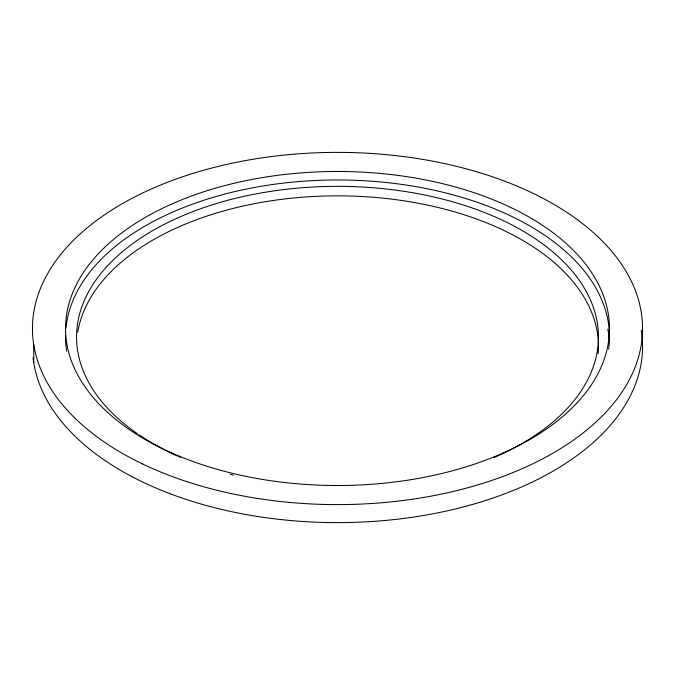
<?xml version="1.0" encoding="UTF-8"?>
<svg xmlns="http://www.w3.org/2000/svg" width="675" height="675" viewBox="0 0 675 675"><rect width="100%" height="100%" fill="white"/><g stroke="black" fill="none" stroke-linecap="round" stroke-linejoin="round"><path stroke-width="1.01" d="M33.75 344.731L33.75 362.737M641.25 330.269A305.049 176.116 0 0 1 361.133 522.096A305.049 176.116 0 0 1 33.05 357.556M607.804 329.164A271.974 157.022 0 0 1 609.128 338.614M77.726 332.235A260.947 150.652 0 0 1 356.037 196.231A260.947 150.652 0 0 1 598.151 353.632M66.648 351.202A271.974 157.022 0 0 1 65.543 335.348M65.981 327.949A271.974 157.022 0 0 1 355.911 180.335A271.974 157.022 0 0 1 608.648 349.203M137.413 433.713A260.947 150.652 0 0 1 173.551 219.797A260.947 150.652 0 0 1 543.375 244.426A260.947 150.652 0 0 1 494.184 457.473M233.246 475.107A260.947 150.652 0 0 1 230.124 474.306M180.478 457.329A260.947 150.652 0 0 1 139.033 434.818M142.602 463.978A305.049 176.116 0 0 0 638.179 358.206A305.049 176.116 0 0 0 231.719 163.308A305.049 176.116 0 0 0 142.602 463.978M173.315 453.676A271.974 157.022 0 0 0 607.365 347.996A271.974 157.022 0 0 0 231.82 183.819A271.974 157.022 0 0 0 173.315 453.676"/></g></svg>
